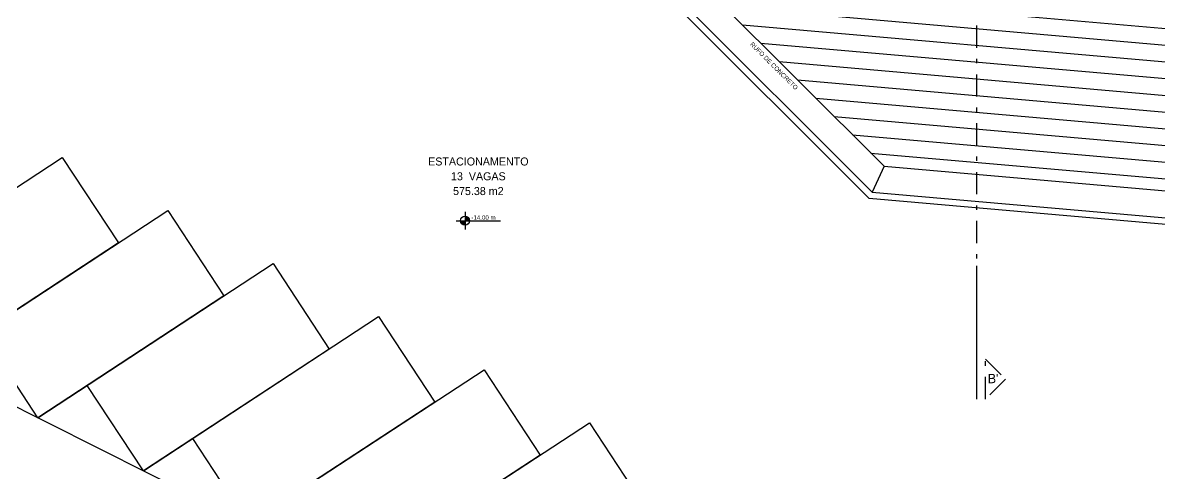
# Model space of a CAD drawing. Header units: millimetres. Extents: x 387 to 811, y 539 to 827.
# Drawn here: x 508.49 to 534.06, y 727.39 to 737.53 of the extents above; entities that cross this region are included whole.
import ezdxf
from ezdxf.enums import TextEntityAlignment as Align

# ---------------------------------------------------------------- set-up
doc = ezdxf.new("R2010")
doc.units = ezdxf.units.MM
doc.linetypes.add('DASHDOT', pattern=[1, 0.5, -0.25, 0, -0.25])
for name, color, linetype in [('alvenaria vista', 2, 'Continuous'), ('ESQUADRIAS', 6, 'Continuous'), ('LINHA DE CORTE', 1, 'DASHDOT'), ('LINHA FINA', 8, 'Continuous'), ('SIMBOLOS', 4, 'Continuous'), ('TEXTO', 4, 'Continuous'), ('TEXTO 1', 4, 'Continuous')]:
    doc.layers.add(name, color=color, linetype=linetype)

msp = doc.modelspace()

# ---------------------------------------------------------------- hatches: boundary and pattern name
at = {"layer": 'LINHA FINA'}
h = msp.add_hatch(dxfattribs=at)
h.set_pattern_fill('ANSI31', color=256, scale=3, angle=130, style=0)
h.set_pattern_definition([(175, (473.60355, 676.82976), (-0.0326834, -0.373573), [])])
h.paths.add_polyline_path([(537.629, 746.998), (523.697, 748.216), (523.697, 738.471), (527.868, 734.3), (536.452, 733.549)])
h.paths.add_polyline_path([(530.809, 740.819), (529.834, 740), (529.99, 741.794)], flags=16)
h.paths.add_polyline_path([(536.95, 733.505), (550.882, 732.287), (552.058, 745.735), (538.127, 746.954)])
h.paths.add_polyline_path([(544.194, 739.723), (545.169, 740.541), (545.012, 738.748)], flags=16)
h.paths.add_polyline_path([(529.77, 740.641), (529.821, 741.219), (529.641, 741.235), (529.591, 740.657)], flags=24)
h.paths.add_polyline_path([(545.365, 739.353), (545.416, 739.931), (545.236, 739.946), (545.186, 739.369)], flags=24)
at = {"layer": 'SIMBOLOS'}
h = msp.add_hatch(color=256, dxfattribs=at)
h.dxf.hatch_style = 1
h.paths.add_polyline_path([(518.439, 733.076), (518.339, 733.076, 0.414214), (518.439, 732.976)])
h.paths.add_polyline_path([(518.439, 733.176), (518.439, 733.076), (518.539, 733.076, 0.414214)])

# ---------------------------------------------------------------- linework, layer by layer
at = {"layer": 'alvenaria vista'}
for p, q in [((523.697, 738.471, 54), (527.868, 734.3, 54)), ((527.868, 734.3, 54.001), (550.882, 732.287, 54.001))]:
    msp.add_line(p, q, dxfattribs=at)
at = {"layer": 'ESQUADRIAS'}
for p, q in [((523.097, 738.222, 54), (527.598, 733.721, 54)), ((522.947, 738.16, 54), (527.53, 733.577, 54)), ((551.564, 731.474, 54), (527.53, 733.577, 54)), ((527.598, 733.721, 54.001), (551.427, 731.637, 54.001))]:
    msp.add_line(p, q, dxfattribs=at)
at = {"layer": 'LINHA DE CORTE'}
msp.add_line((529.947, 802.371, 54), (529.947, 731.963, 54), dxfattribs=at)
at = {"layer": 'LINHA DE CORTE', "color": 0, "linetype": 'Continuous'}
msp.add_line((529.947, 732.06, 54), (529.947, 729.06, 54), dxfattribs=at)
at = {"layer": 'LINHA DE CORTE', "color": 4, "elevation": 54}
msp.add_lwpolyline([(530.597, 729.51), (530.147, 729.06), (530.147, 729.96)], close=True, dxfattribs=at)
at = {"layer": 'LINHA FINA'}
for p, q in [((533.036, 716.455, 122.59), (496.845, 734.668, 122.59)), ((527.868, 734.3, 54.001), (527.598, 733.721, 54.001))]:
    msp.add_line(p, q, dxfattribs=at)
at = {"layer": 'LINHA FINA', "elevation": 98.996}
for points in [[(504.087, 731.024), (509.377, 734.496), (510.64, 732.574), (506.46, 729.83), (505.198, 731.752)], [(506.46, 729.83), (511.75, 733.303), (513.012, 731.38), (508.832, 728.636), (507.57, 730.558)], [(508.832, 728.636), (514.122, 732.109), (515.384, 730.186), (511.204, 727.442), (509.942, 729.365)], [(511.204, 727.442), (516.494, 730.915), (517.757, 728.992), (513.577, 726.248), (512.315, 728.171)], [(513.577, 726.248), (518.867, 729.721), (520.129, 727.798), (515.949, 725.054), (514.687, 726.977)], [(515.949, 725.054), (521.239, 728.527), (522.501, 726.604), (518.322, 723.86), (517.059, 725.783)]]:
    msp.add_lwpolyline(points, dxfattribs=at)
at = {"layer": 'SIMBOLOS'}
for p, q in [((518.239, 733.076, 54), (519.239, 733.076, 54)), ((518.439, 733.276, 54), (518.439, 732.876, 54))]:
    msp.add_line(p, q, dxfattribs=at)
msp.add_circle((518.439, 733.076, 54), 0.1, dxfattribs=at)

# ---------------------------------------------------------------- texts
at = {"layer": 'LINHA DE CORTE'}
msp.add_text("B'", height=0.21, dxfattribs=at).set_placement((530.32, 729.353, 54), align=Align.BOTTOM_CENTER)
at = {"layer": 'SIMBOLOS'}
msp.add_text('-14.00 m', height=0.1, dxfattribs=at).set_placement((518.855, 733.097, 54), align=Align.CENTER)
at = {"layer": 'TEXTO'}
for s, p in [('ESTACIONAMENTO', (518.739, 734.409, 54)), ('13  VAGAS', (518.739, 734.076, 54)), ('575.38 m2', (518.739, 733.743, 54))]:
    msp.add_text(s, height=0.18, dxfattribs=at).set_placement(p, align=Align.MIDDLE_CENTER)
at = {"layer": 'TEXTO 1'}
msp.add_text('RUFO DE CONCRETO', height=0.1, rotation=315, dxfattribs=at).set_placement((525.357, 736.525, 54), align=Align.CENTER)

doc.saveas('drawing.dxf')
